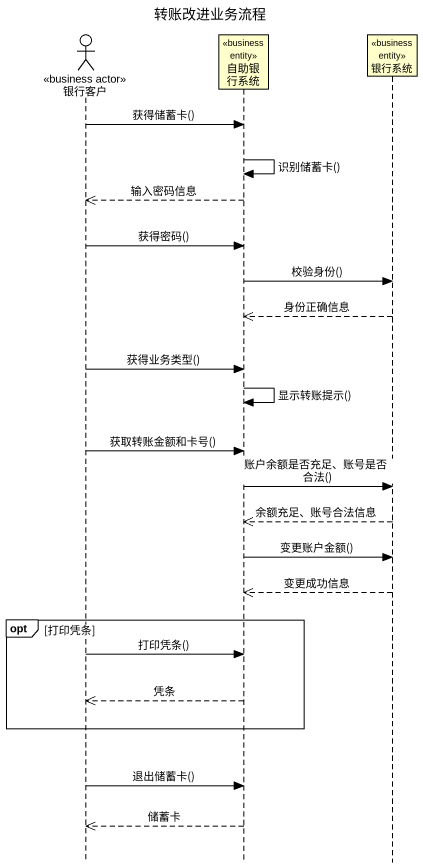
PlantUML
@startuml
title 转账改进业务流程
hide footbox
actor 银行客户 <<business actor>>
participant 自助银行系统 <<business entity>>
participant 银行系统 <<business entity>>

银行客户 -> 自助银行系统 : 获得储蓄卡()
自助银行系统 -> 自助银行系统 : 识别储蓄卡()
自助银行系统 -->> 银行客户 : 输入密码信息
银行客户 -> 自助银行系统 : 获得密码()
自助银行系统 -> 银行系统 : 校验身份()
银行系统 -->> 自助银行系统 : 身份正确信息
银行客户 -> 自助银行系统 : 获得业务类型()
自助银行系统 -> 自助银行系统 : 显示转账提示()
银行客户 -> 自助银行系统 : 获取转账金额和卡号()
自助银行系统 -> 银行系统 : 账户余额是否充足、账号是否合法()
银行系统 -->> 自助银行系统 : 余额充足、账号合法信息
自助银行系统 -> 银行系统 : 变更账户金额()
银行系统 -->> 自助银行系统 : 变更成功信息
opt 打印凭条
  银行客户 -> 自助银行系统 : 打印凭条()
  自助银行系统 -->> 银行客户 : 凭条
end
银行客户 -> 自助银行系统 : 退出储蓄卡()
自助银行系统 -->> 银行客户 : 储蓄卡
@enduml
